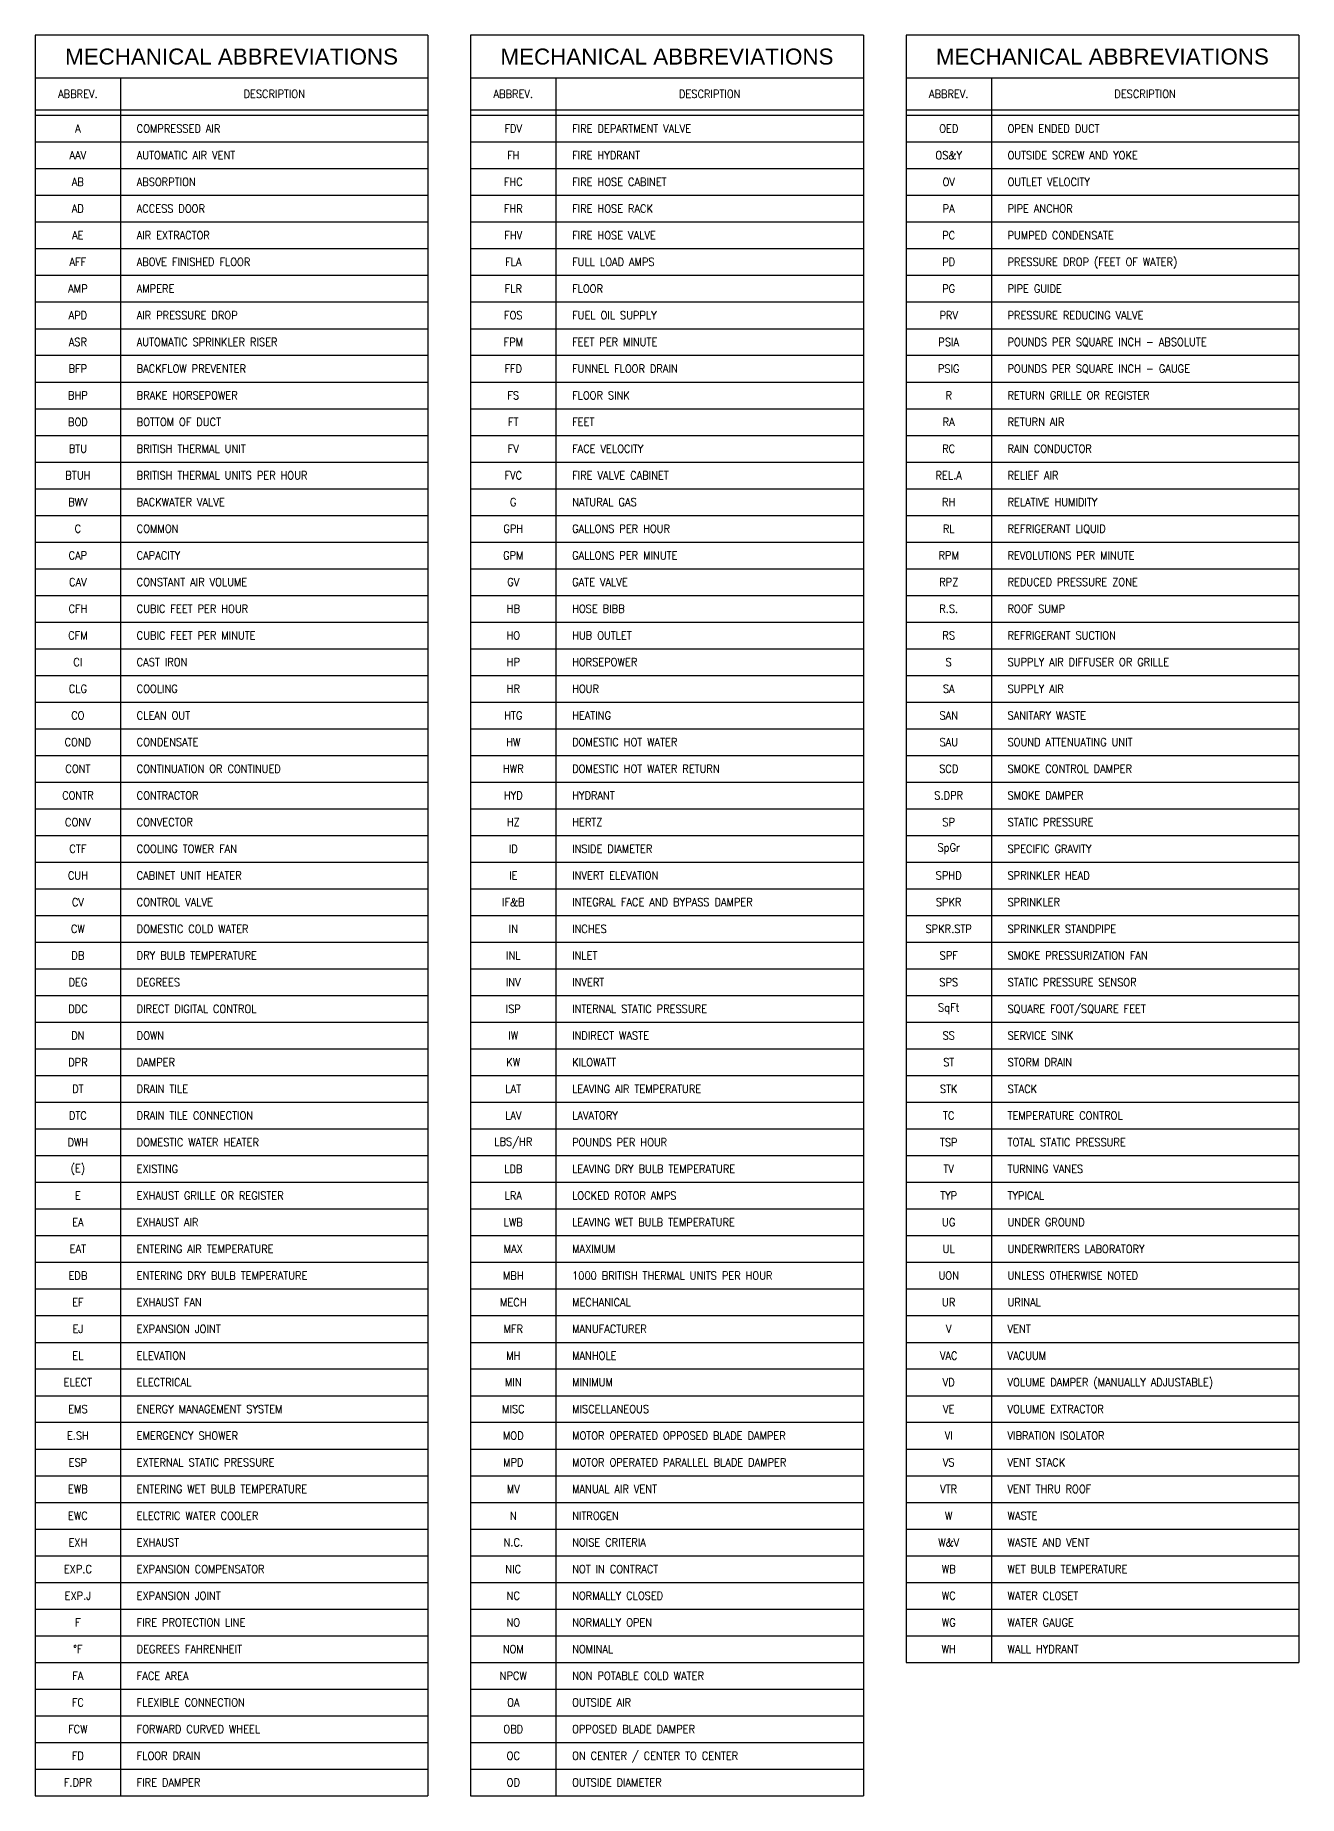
# Model space of a CAD drawing. Extents: x 1 to 31.1, y 1 to 21.7.
# Drawn here: x 0.98 to 15.78, y 1.03 to 21.66 of the extents above; entities that cross this region are included whole.
import ezdxf
from ezdxf.enums import TextEntityAlignment as Align

# ---------------------------------------------------------------- set-up
doc = ezdxf.new("R2010")
doc.units = 0
doc.header["$MEASUREMENT"] = 0
doc.layers.add('Schedules', color=2, linetype='CONTINUOUS')
doc.layers.add('TEXT', color=1, linetype='CONTINUOUS')
doc.styles.add('ARIAL', font='ARIAL.TTF', dxfattribs={"height": 0.1875})
doc.styles.add('ROMANS', font='romans.shx', dxfattribs={"width": 0.9, "height": 0.09375})

msp = doc.modelspace()

# ---------------------------------------------------------------- linework, layer by layer
at = {"layer": 'Schedules'}
for p, q in [((5.583, 21.66), (0.983, 21.66)), ((0.983, 21.66), (0.983, 1.035)), ((5.583, 21.66), (5.583, 1.035)), ((10.683, 21.66), (6.083, 21.66)), ((6.083, 21.66), (6.083, 1.035)), ((10.683, 21.66), (10.683, 1.035)), ((11.183, 21.66), (11.183, 2.597)), ((15.783, 21.66), (11.183, 21.66)), ((15.783, 21.66), (15.783, 2.597)), ((6.083, 20.41), (10.683, 20.41)), ((11.183, 20.41), (15.783, 20.41)), ((0.983, 20.097), (5.583, 20.097)), ((11.183, 20.097), (15.783, 20.097)), ((0.983, 19.785), (5.583, 19.785)), ((11.183, 19.785), (15.783, 19.785)), ((0.983, 19.472), (5.583, 19.472)), ((6.083, 19.472), (10.683, 19.472)), ((11.183, 19.472), (15.783, 19.472)), ((0.983, 19.16), (5.583, 19.16)), ((6.083, 19.16), (10.683, 19.16)), ((0.983, 18.847), (5.583, 18.847)), ((6.083, 18.847), (10.683, 18.847)), ((11.183, 18.847), (15.783, 18.847)), ((0.983, 18.535), (5.583, 18.535)), ((6.083, 18.535), (10.683, 18.535)), ((11.183, 18.535), (15.783, 18.535)), ((0.983, 18.222), (5.583, 18.222)), ((6.083, 18.222), (10.683, 18.222)), ((11.183, 18.222), (15.783, 18.222)), ((0.983, 17.91), (5.583, 17.91)), ((6.083, 17.91), (10.683, 17.91)), ((11.183, 17.91), (15.783, 17.91)), ((0.983, 17.597), (5.583, 17.597)), ((6.083, 17.597), (10.683, 17.597)), ((11.183, 17.597), (15.783, 17.597)), ((0.983, 17.285), (5.583, 17.285)), ((6.083, 17.285), (10.683, 17.285)), ((11.183, 17.285), (15.783, 17.285)), ((0.983, 16.972), (5.583, 16.972)), ((6.083, 16.972), (10.683, 16.972)), ((11.183, 16.972), (15.783, 16.972)), ((0.983, 16.66), (5.583, 16.66)), ((6.083, 16.66), (10.683, 16.66)), ((11.183, 16.66), (15.783, 16.66)), ((0.983, 16.347), (5.583, 16.347)), ((6.083, 16.347), (10.683, 16.347)), ((11.183, 16.347), (15.783, 16.347)), ((0.983, 16.035), (5.583, 16.035)), ((6.083, 16.035), (10.683, 16.035)), ((11.183, 16.035), (15.783, 16.035)), ((0.983, 15.722), (5.583, 15.722)), ((6.083, 15.722), (10.683, 15.722)), ((11.183, 15.722), (15.783, 15.722)), ((0.983, 15.41), (5.583, 15.41)), ((6.083, 15.41), (10.683, 15.41)), ((11.183, 15.41), (15.783, 15.41)), ((0.983, 15.097), (5.583, 15.097)), ((6.083, 15.097), (10.683, 15.097)), ((11.183, 15.097), (15.783, 15.097)), ((0.983, 14.785), (5.583, 14.785)), ((6.083, 14.785), (10.683, 14.785)), ((11.183, 14.785), (15.783, 14.785)), ((0.983, 14.472), (5.583, 14.472)), ((6.083, 14.472), (10.683, 14.472)), ((11.183, 14.472), (15.783, 14.472)), ((0.983, 14.16), (5.583, 14.16)), ((6.083, 14.16), (10.683, 14.16)), ((11.183, 14.16), (15.783, 14.16)), ((0.983, 13.847), (5.583, 13.847)), ((6.083, 13.847), (10.683, 13.847)), ((11.183, 13.847), (15.783, 13.847)), ((0.983, 13.535), (5.583, 13.535)), ((6.083, 13.535), (10.683, 13.535)), ((11.183, 13.535), (15.783, 13.535)), ((0.983, 13.222), (5.583, 13.222)), ((6.083, 13.222), (10.683, 13.222)), ((11.183, 13.222), (15.783, 13.222)), ((0.983, 12.91), (5.583, 12.91)), ((6.083, 12.91), (10.683, 12.91)), ((11.183, 12.91), (15.783, 12.91)), ((0.983, 12.597), (5.583, 12.597)), ((6.083, 12.597), (10.683, 12.597)), ((11.183, 12.597), (15.783, 12.597)), ((0.983, 12.285), (5.583, 12.285)), ((6.083, 12.285), (10.683, 12.285)), ((11.183, 12.285), (15.783, 12.285)), ((0.983, 11.972), (5.583, 11.972)), ((6.083, 11.972), (10.683, 11.972)), ((11.183, 11.972), (15.783, 11.972)), ((0.983, 11.66), (5.583, 11.66)), ((6.083, 11.66), (10.683, 11.66)), ((11.183, 11.66), (15.783, 11.66)), ((0.983, 11.347), (5.583, 11.347)), ((6.083, 11.347), (10.683, 11.347)), ((11.183, 11.347), (15.783, 11.347)), ((0.983, 11.035), (5.583, 11.035)), ((6.083, 11.035), (10.683, 11.035)), ((11.183, 11.035), (15.783, 11.035)), ((0.983, 10.722), (5.583, 10.722)), ((6.083, 10.722), (10.683, 10.722)), ((11.183, 10.722), (15.783, 10.722)), ((0.983, 10.41), (5.583, 10.41)), ((6.083, 10.41), (10.683, 10.41)), ((11.183, 10.41), (15.783, 10.41)), ((0.983, 10.097), (5.583, 10.097)), ((6.083, 10.097), (10.683, 10.097)), ((11.183, 10.097), (15.783, 10.097)), ((0.983, 9.785), (5.583, 9.785)), ((6.083, 9.785), (10.683, 9.785)), ((11.183, 9.785), (15.783, 9.785)), ((0.983, 9.472), (5.583, 9.472)), ((6.083, 9.472), (10.683, 9.472)), ((11.183, 9.472), (15.783, 9.472)), ((0.983, 9.16), (5.583, 9.16)), ((6.083, 9.16), (10.683, 9.16)), ((11.183, 9.16), (15.783, 9.16)), ((0.983, 8.847), (5.583, 8.847)), ((6.083, 8.847), (10.683, 8.847)), ((11.183, 8.847), (15.783, 8.847)), ((0.983, 8.535), (5.583, 8.535)), ((6.083, 8.535), (10.683, 8.535)), ((11.183, 8.535), (15.783, 8.535)), ((0.983, 8.222), (5.583, 8.222)), ((6.083, 8.222), (10.683, 8.222)), ((11.183, 8.222), (15.783, 8.222)), ((0.983, 7.91), (5.583, 7.91)), ((6.083, 7.91), (10.683, 7.91)), ((11.183, 7.91), (15.783, 7.91)), ((0.983, 7.597), (5.583, 7.597)), ((6.083, 7.597), (10.683, 7.597)), ((11.183, 7.597), (15.783, 7.597)), ((0.983, 7.285), (5.583, 7.285)), ((6.083, 7.285), (10.683, 7.285)), ((11.183, 7.285), (15.783, 7.285)), ((0.983, 6.972), (5.583, 6.972)), ((6.083, 6.972), (10.683, 6.972)), ((11.183, 6.972), (15.783, 6.972)), ((0.983, 6.66), (5.583, 6.66)), ((6.083, 6.66), (10.683, 6.66)), ((11.183, 6.66), (15.783, 6.66)), ((0.983, 6.347), (5.583, 6.347)), ((6.083, 6.347), (10.683, 6.347)), ((11.183, 6.347), (15.783, 6.347)), ((0.983, 6.035), (5.583, 6.035)), ((6.083, 6.035), (10.683, 6.035)), ((11.183, 6.035), (15.783, 6.035)), ((0.983, 5.722), (5.583, 5.722)), ((6.083, 5.722), (10.683, 5.722)), ((11.183, 5.722), (15.783, 5.722)), ((0.983, 5.41), (5.583, 5.41)), ((6.083, 5.41), (10.683, 5.41)), ((11.183, 5.41), (15.783, 5.41)), ((0.983, 5.097), (5.583, 5.097)), ((6.083, 5.097), (10.683, 5.097)), ((11.183, 5.097), (15.783, 5.097)), ((0.983, 4.785), (5.583, 4.785)), ((6.083, 4.785), (10.683, 4.785)), ((11.183, 4.785), (15.783, 4.785)), ((0.983, 4.472), (5.583, 4.472)), ((6.083, 4.472), (10.683, 4.472)), ((11.183, 4.472), (15.783, 4.472)), ((0.983, 4.16), (5.583, 4.16)), ((6.083, 4.16), (10.683, 4.16)), ((11.183, 4.16), (15.783, 4.16)), ((0.983, 3.847), (5.583, 3.847)), ((6.083, 3.847), (10.683, 3.847)), ((11.183, 3.847), (15.783, 3.847)), ((0.983, 3.535), (5.583, 3.535)), ((6.083, 3.535), (10.683, 3.535)), ((11.183, 3.535), (15.783, 3.535)), ((0.983, 3.222), (5.583, 3.222)), ((6.083, 3.222), (10.683, 3.222)), ((11.183, 3.222), (15.783, 3.222)), ((0.983, 2.91), (5.583, 2.91)), ((6.083, 2.91), (10.683, 2.91)), ((11.183, 2.91), (15.783, 2.91)), ((0.983, 2.597), (5.583, 2.597)), ((6.083, 2.597), (10.683, 2.597)), ((11.183, 2.597), (15.783, 2.597)), ((0.983, 2.285), (5.583, 2.285)), ((6.083, 2.285), (10.683, 2.285)), ((0.983, 1.972), (5.583, 1.972)), ((6.083, 1.972), (10.683, 1.972)), ((0.983, 1.66), (5.583, 1.66)), ((6.083, 1.66), (10.683, 1.66)), ((0.983, 1.347), (5.583, 1.347)), ((6.083, 1.347), (10.683, 1.347)), ((0.983, 1.035), (5.583, 1.035)), ((6.083, 1.035), (10.683, 1.035)), ((6.083, 1.035), (10.683, 1.035))]:
    msp.add_line(p, q, dxfattribs=at)
for points in [[(0.983, 21.16), (5.583, 21.16)], [(1.983, 21.16), (1.983, 1.035)], [(1.983, 21.16), (1.983, 1.035)], [(6.083, 21.16), (10.683, 21.16)], [(7.083, 21.16), (7.083, 1.035)], [(7.083, 21.16), (7.083, 1.035)], [(11.183, 21.16), (15.783, 21.16)], [(12.183, 21.16), (12.183, 2.597)], [(12.183, 21.16), (12.183, 2.597)], [(0.983, 20.785), (5.583, 20.785)], [(0.983, 20.723), (5.583, 20.723)], [(6.083, 20.785), (10.683, 20.785)], [(6.083, 20.723), (10.683, 20.723)], [(11.183, 20.785), (15.783, 20.785)], [(11.183, 20.723), (15.783, 20.723)], [(0.983, 20.41), (5.583, 20.41)], [(6.083, 20.097), (10.683, 20.097)], [(6.083, 19.785), (10.683, 19.785)], [(11.183, 19.16), (15.783, 19.16)], [(0.983, 12.597), (5.583, 12.597)], [(6.083, 11.972), (10.683, 11.972)], [(11.183, 11.347), (15.783, 11.347)]]:
    msp.add_lwpolyline(points, dxfattribs=at)

# ---------------------------------------------------------------- texts
at = {"layer": 'TEXT', "style": 'ARIAL'}
for p in [(3.283, 21.41), (8.383, 21.41), (13.483, 21.41)]:
    msp.add_text('MECHANICAL ABBREVIATIONS', height=0.1875, dxfattribs=at).set_placement(p, align=Align.MIDDLE)
at = {"layer": 'TEXT', "style": 'ROMANS', "width": 0.9}
for s, height, p in [('ABBREV.', 0.0938, (1.483, 20.972)), ('DESCRIPTION', 0.09375, (3.783, 20.972)), ('ABBREV.', 0.0938, (6.583, 20.972)), ('DESCRIPTION', 0.09375, (8.883, 20.972)), ('ABBREV.', 0.0938, (11.683, 20.972)), ('DESCRIPTION', 0.09375, (13.983, 20.972)), ('A', 0.0938, (1.483, 20.566)), ('FDV', 0.0938, (6.583, 20.566)), ('OED', 0.0938, (11.683, 20.566)), ('AAV', 0.0938, (1.483, 20.254)), ('FH', 0.0938, (6.583, 20.254)), ('OS&Y', 0.0938, (11.683, 20.254)), ('AB', 0.0938, (1.483, 19.941)), ('FHC', 0.0938, (6.583, 19.941)), ('OV', 0.0938, (11.683, 19.941)), ('AD', 0.0938, (1.483, 19.629)), ('FHR', 0.0938, (6.583, 19.629)), ('PA', 0.0938, (11.683, 19.629)), ('AE', 0.0938, (1.483, 19.316)), ('FHV', 0.0938, (6.583, 19.316)), ('PC', 0.0938, (11.683, 19.316)), ('AFF', 0.0938, (1.483, 19.004)), ('FLA', 0.0938, (6.583, 19.004)), ('PD', 0.0938, (11.683, 19.004)), ('AMP', 0.0938, (1.483, 18.691)), ('FLR', 0.0938, (6.583, 18.691)), ('PG', 0.0938, (11.683, 18.691)), ('APD', 0.0938, (1.483, 18.379)), ('FOS', 0.0938, (6.583, 18.379)), ('PRV', 0.0938, (11.683, 18.379)), ('ASR', 0.0938, (1.483, 18.066)), ('FPM', 0.0938, (6.583, 18.066)), ('PSIA', 0.0938, (11.683, 18.066)), ('BFP', 0.0938, (1.483, 17.754)), ('FFD', 0.0938, (6.583, 17.754)), ('PSIG', 0.0938, (11.683, 17.754)), ('BHP', 0.0938, (1.483, 17.441)), ('FS', 0.0938, (6.583, 17.441)), ('R', 0.0938, (11.683, 17.441)), ('BOD', 0.0938, (1.483, 17.129)), ('FT', 0.0938, (6.583, 17.129)), ('RA', 0.0938, (11.683, 17.129)), ('BTU', 0.0938, (1.483, 16.816)), ('FV', 0.0938, (6.583, 16.816)), ('RC', 0.0938, (11.683, 16.816)), ('BTUH', 0.0938, (1.483, 16.504)), ('FVC', 0.0938, (6.583, 16.504)), ('REL.A', 0.0938, (11.683, 16.504)), ('BWV', 0.0938, (1.483, 16.191)), ('G', 0.0938, (6.583, 16.191)), ('RH', 0.0938, (11.683, 16.191)), ('C', 0.0938, (1.483, 15.879)), ('GPH', 0.0938, (6.583, 15.879)), ('RL', 0.0938, (11.683, 15.879)), ('CAP', 0.0938, (1.483, 15.566)), ('GPM', 0.0938, (6.583, 15.566)), ('RPM', 0.0938, (11.683, 15.566)), ('CAV', 0.0938, (1.483, 15.254)), ('GV', 0.0938, (6.583, 15.254)), ('RPZ', 0.0938, (11.683, 15.254)), ('CFH', 0.0938, (1.483, 14.941)), ('HB', 0.0938, (6.583, 14.941)), ('R.S.', 0.0938, (11.683, 14.941)), ('CFM', 0.0938, (1.483, 14.629)), ('HO', 0.0938, (6.583, 14.629)), ('RS', 0.0938, (11.683, 14.629)), ('CI', 0.0938, (1.483, 14.316)), ('HP', 0.0938, (6.583, 14.316)), ('S', 0.0938, (11.683, 14.316)), ('CLG', 0.0938, (1.483, 14.004)), ('HR', 0.0938, (6.583, 14.004)), ('SA', 0.0938, (11.683, 14.004)), ('CO', 0.0938, (1.483, 13.691)), ('HTG', 0.0938, (6.583, 13.691)), ('SAN', 0.0938, (11.683, 13.691)), ('COND', 0.0938, (1.483, 13.379)), ('HW', 0.0938, (6.583, 13.379)), ('SAU', 0.0938, (11.683, 13.379)), ('CONT', 0.0938, (1.483, 13.066)), ('HWR', 0.0938, (6.583, 13.066)), ('SCD', 0.0938, (11.683, 13.066)), ('CONTR', 0.0938, (1.483, 12.754)), ('HYD', 0.0938, (6.583, 12.754)), ('S.DPR', 0.0938, (11.683, 12.754)), ('CONV', 0.0938, (1.483, 12.441)), ('HZ', 0.0938, (6.583, 12.441)), ('SP', 0.0938, (11.683, 12.441)), ('CTF', 0.0938, (1.483, 12.129)), ('ID', 0.0938, (6.583, 12.129)), ('SpGr', 0.0938, (11.683, 12.129)), ('CUH', 0.0938, (1.483, 11.816)), ('IE', 0.0938, (6.583, 11.816)), ('SPHD', 0.0938, (11.683, 11.816)), ('CV', 0.0938, (1.483, 11.504)), ('IF&B', 0.0938, (6.583, 11.504)), ('SPKR', 0.0938, (11.683, 11.504)), ('CW', 0.0938, (1.483, 11.191)), ('IN', 0.0938, (6.583, 11.191)), ('SPKR.STP', 0.0938, (11.683, 11.191)), ('DB', 0.0938, (1.483, 10.879)), ('INL', 0.0938, (6.583, 10.879)), ('SPF', 0.0938, (11.683, 10.879)), ('DEG', 0.0938, (1.483, 10.566)), ('INV', 0.0938, (6.583, 10.566)), ('SPS', 0.0938, (11.683, 10.566)), ('SqFt', 0.0938, (11.683, 10.254)), ('DDC', 0.0938, (1.483, 10.254)), ('ISP', 0.0938, (6.583, 10.254)), ('DN', 0.0938, (1.483, 9.941)), ('IW', 0.0938, (6.583, 9.941)), ('SS', 0.0938, (11.683, 9.941)), ('DPR', 0.0938, (1.483, 9.629)), ('KW', 0.0938, (6.583, 9.629)), ('ST', 0.0938, (11.683, 9.629)), ('DT', 0.0938, (1.483, 9.316)), ('LAT', 0.0938, (6.583, 9.316)), ('STK', 0.0938, (11.683, 9.316)), ('DTC', 0.0938, (1.483, 9.004)), ('LAV', 0.0938, (6.583, 9.004)), ('TC', 0.0938, (11.683, 9.004)), ('DWH', 0.0938, (1.483, 8.691)), ('LBS/HR', 0.0938, (6.583, 8.691)), ('TSP', 0.0938, (11.683, 8.691)), ('(E)', 0.0938, (1.483, 8.379)), ('LDB', 0.0938, (6.583, 8.379)), ('TV', 0.0938, (11.683, 8.379)), ('E', 0.0938, (1.483, 8.066)), ('LRA', 0.0938, (6.583, 8.066)), ('TYP', 0.0938, (11.683, 8.066)), ('EA', 0.0938, (1.483, 7.754)), ('LWB', 0.0938, (6.583, 7.754)), ('UG', 0.0938, (11.683, 7.754)), ('EAT', 0.0938, (1.483, 7.441)), ('MAX', 0.0938, (6.583, 7.441)), ('UL', 0.0938, (11.683, 7.441)), ('EDB', 0.0938, (1.483, 7.129)), ('MBH', 0.0938, (6.583, 7.129)), ('UON', 0.0938, (11.683, 7.129)), ('EF', 0.0938, (1.483, 6.816)), ('MECH', 0.0938, (6.583, 6.816)), ('UR', 0.0938, (11.683, 6.816)), ('EJ', 0.0938, (1.483, 6.504)), ('MFR', 0.0938, (6.583, 6.504)), ('V', 0.0938, (11.683, 6.504)), ('EL', 0.0938, (1.483, 6.191)), ('MH', 0.0938, (6.583, 6.191)), ('VAC', 0.0938, (11.683, 6.191)), ('ELECT', 0.0938, (1.483, 5.879)), ('MIN', 0.0938, (6.583, 5.879)), ('VD', 0.0938, (11.683, 5.879)), ('EMS', 0.0938, (1.483, 5.566)), ('MISC', 0.0938, (6.583, 5.566)), ('VE', 0.0938, (11.683, 5.566)), ('E.SH', 0.0938, (1.483, 5.254)), ('MOD', 0.0938, (6.583, 5.254)), ('VI', 0.0938, (11.683, 5.254)), ('ESP', 0.0938, (1.483, 4.941)), ('MPD', 0.0938, (6.583, 4.941)), ('VS', 0.0938, (11.683, 4.941)), ('EWB', 0.0938, (1.483, 4.629)), ('MV', 0.0938, (6.583, 4.629)), ('VTR', 0.0938, (11.683, 4.629)), ('EWC', 0.0938, (1.483, 4.316)), ('N', 0.0938, (6.583, 4.316)), ('W', 0.0938, (11.683, 4.316)), ('EXH', 0.0938, (1.483, 4.004)), ('N.C.', 0.0938, (6.583, 4.004)), ('W&V', 0.0938, (11.683, 4.004)), ('EXP.C', 0.0938, (1.483, 3.691)), ('NIC', 0.0938, (6.583, 3.691)), ('WB', 0.0938, (11.683, 3.691)), ('EXP.J', 0.0938, (1.483, 3.379)), ('NC', 0.0938, (6.583, 3.379)), ('WC', 0.0938, (11.683, 3.379)), ('F', 0.0938, (1.483, 3.066)), ('NO', 0.0938, (6.583, 3.066)), ('WG', 0.0938, (11.683, 3.066)), ('%%DF', 0.0938, (1.483, 2.754)), ('NOM', 0.0938, (6.583, 2.754)), ('WH', 0.0938, (11.683, 2.754)), ('FA', 0.0938, (1.483, 2.441)), ('NPCW', 0.0938, (6.583, 2.441)), ('FC', 0.0938, (1.483, 2.129)), ('OA', 0.0938, (6.583, 2.129)), ('FCW', 0.0938, (1.483, 1.816)), ('OBD', 0.0938, (6.583, 1.816)), ('FD', 0.0938, (1.483, 1.504)), ('OC', 0.0938, (6.583, 1.504)), ('F.DPR', 0.0938, (1.483, 1.191)), ('OD', 0.0938, (6.583, 1.191))]:
    msp.add_text(s, height=height, dxfattribs=at).set_placement(p, align=Align.MIDDLE)
for s, height, p in [('COMPRESSED AIR', 0.09375, (2.172, 20.566)), ('FIRE DEPARTMENT VALVE', 0.09375, (7.272, 20.566)), ('OPEN ENDED DUCT', 0.09375, (12.372, 20.566)), ('AUTOMATIC AIR VENT', 0.09375, (2.172, 20.254)), ('FIRE HYDRANT', 0.09375, (7.272, 20.254)), ('OUTSIDE SCREW AND YOKE', 0.09375, (12.372, 20.254)), ('ABSORPTION', 0.0938, (2.172, 19.941)), ('FIRE HOSE CABINET', 0.09375, (7.272, 19.941)), ('OUTLET VELOCITY', 0.09375, (12.372, 19.941)), ('ACCESS DOOR', 0.09375, (2.172, 19.629)), ('FIRE HOSE RACK', 0.09375, (7.272, 19.629)), ('PIPE ANCHOR', 0.09375, (12.372, 19.629)), ('AIR EXTRACTOR', 0.09375, (2.172, 19.316)), ('FIRE HOSE VALVE', 0.09375, (7.272, 19.316)), ('PUMPED CONDENSATE', 0.09375, (12.372, 19.316)), ('ABOVE FINISHED FLOOR', 0.09375, (2.172, 19.004)), ('FULL LOAD AMPS', 0.09375, (7.272, 19.004)), ('PRESSURE DROP (FEET OF WATER)', 0.09375, (12.372, 19.004)), ('AMPERE', 0.0938, (2.172, 18.691)), ('FLOOR', 0.0938, (7.272, 18.691)), ('PIPE GUIDE', 0.0938, (12.372, 18.691)), ('AIR PRESSURE DROP', 0.09375, (2.172, 18.379)), ('FUEL OIL SUPPLY', 0.09375, (7.272, 18.379)), ('PRESSURE REDUCING VALVE', 0.09375, (12.372, 18.379)), ('AUTOMATIC SPRINKLER RISER', 0.09375, (2.172, 18.066)), ('FEET PER MINUTE', 0.09375, (7.272, 18.066)), ('POUNDS PER SQUARE INCH - ABSOLUTE', 0.09375, (12.372, 18.066)), ('BACKFLOW PREVENTER', 0.09375, (2.172, 17.754)), ('FUNNEL FLOOR DRAIN', 0.09375, (7.272, 17.754)), ('POUNDS PER SQUARE INCH - GAUGE', 0.09375, (12.372, 17.754)), ('BRAKE HORSEPOWER', 0.09375, (2.172, 17.441)), ('FLOOR SINK', 0.0938, (7.272, 17.441)), ('RETURN GRILLE OR REGISTER', 0.09375, (12.372, 17.441)), ('BOTTOM OF DUCT', 0.09375, (2.172, 17.129)), ('FEET', 0.0938, (7.272, 17.129)), ('RETURN AIR', 0.0938, (12.372, 17.129)), ('BRITISH THERMAL UNIT', 0.09375, (2.172, 16.816)), ('FACE VELOCITY', 0.09375, (7.272, 16.816)), ('RAIN CONDUCTOR', 0.09375, (12.372, 16.816)), ('BRITISH THERMAL UNITS PER HOUR', 0.09375, (2.172, 16.504)), ('FIRE VALVE CABINET', 0.09375, (7.272, 16.504)), ('RELIEF AIR', 0.0938, (12.372, 16.504)), ('BACKWATER VALVE', 0.09375, (2.172, 16.191)), ('NATURAL GAS', 0.09375, (7.272, 16.191)), ('RELATIVE HUMIDITY', 0.09375, (12.372, 16.191)), ('COMMON', 0.0938, (2.172, 15.879)), ('GALLONS PER HOUR', 0.09375, (7.272, 15.879)), ('REFRIGERANT LIQUID', 0.09375, (12.372, 15.879)), ('CAPACITY', 0.0938, (2.172, 15.566)), ('GALLONS PER MINUTE', 0.09375, (7.272, 15.566)), ('REVOLUTIONS PER MINUTE', 0.09375, (12.372, 15.566)), ('CONSTANT AIR VOLUME', 0.09375, (2.172, 15.254)), ('GATE VALVE', 0.0938, (7.272, 15.254)), ('REDUCED PRESSURE ZONE', 0.09375, (12.372, 15.254)), ('CUBIC FEET PER HOUR', 0.09375, (2.172, 14.941)), ('HOSE BIBB', 0.0938, (7.272, 14.941)), ('ROOF SUMP', 0.0938, (12.372, 14.941)), ('CUBIC FEET PER MINUTE', 0.09375, (2.172, 14.629)), ('HUB OUTLET', 0.0938, (7.272, 14.629)), ('REFRIGERANT SUCTION', 0.09375, (12.372, 14.629)), ('CAST IRON', 0.0938, (2.172, 14.316)), ('HORSEPOWER', 0.0938, (7.272, 14.316)), ('SUPPLY AIR DIFFUSER OR GRILLE', 0.09375, (12.372, 14.316)), ('COOLING', 0.0938, (2.172, 14.004)), ('HOUR', 0.0938, (7.272, 14.004)), ('SUPPLY AIR', 0.0938, (12.372, 14.004)), ('CLEAN OUT', 0.0938, (2.172, 13.691)), ('HEATING', 0.0938, (7.272, 13.691)), ('SANITARY WASTE', 0.09375, (12.372, 13.691)), ('CONDENSATE', 0.0938, (2.172, 13.379)), ('DOMESTIC HOT WATER', 0.09375, (7.272, 13.379)), ('SOUND ATTENUATING UNIT', 0.09375, (12.372, 13.379)), ('CONTINUATION OR CONTINUED', 0.09375, (2.172, 13.066)), ('DOMESTIC HOT WATER RETURN', 0.09375, (7.272, 13.066)), ('SMOKE CONTROL DAMPER', 0.09375, (12.372, 13.066)), ('CONTRACTOR', 0.0938, (2.172, 12.754)), ('HYDRANT', 0.0938, (7.272, 12.754)), ('SMOKE DAMPER', 0.09375, (12.372, 12.754)), ('CONVECTOR', 0.0938, (2.172, 12.441)), ('HERTZ', 0.0938, (7.272, 12.441)), ('STATIC PRESSURE', 0.09375, (12.372, 12.441)), ('COOLING TOWER FAN', 0.09375, (2.172, 12.129)), ('INSIDE DIAMETER', 0.09375, (7.272, 12.129)), ('SPECIFIC GRAVITY', 0.09375, (12.372, 12.129)), ('CABINET UNIT HEATER', 0.09375, (2.172, 11.816)), ('INVERT ELEVATION', 0.09375, (7.272, 11.816)), ('SPRINKLER HEAD', 0.09375, (12.372, 11.816)), ('CONTROL VALVE', 0.09375, (2.172, 11.504)), ('INTEGRAL FACE AND BYPASS DAMPER', 0.09375, (7.272, 11.504)), ('SPRINKLER', 0.0938, (12.372, 11.504)), ('DOMESTIC COLD WATER', 0.09375, (2.172, 11.191)), ('INCHES', 0.0938, (7.272, 11.191)), ('SPRINKLER STANDPIPE', 0.09375, (12.372, 11.191)), ('DRY BULB TEMPERATURE', 0.09375, (2.172, 10.879)), ('INLET', 0.0938, (7.272, 10.879)), ('SMOKE PRESSURIZATION FAN', 0.09375, (12.372, 10.879)), ('DEGREES', 0.0938, (2.172, 10.566)), ('INVERT', 0.0938, (7.272, 10.566)), ('STATIC PRESSURE SENSOR', 0.09375, (12.372, 10.566)), ('SQUARE FOOT/SQUARE FEET', 0.09375, (12.372, 10.254)), ('DIRECT DIGITAL CONTROL', 0.09375, (2.172, 10.254)), ('INTERNAL STATIC PRESSURE', 0.09375, (7.272, 10.254)), ('DOWN', 0.0938, (2.172, 9.941)), ('INDIRECT WASTE', 0.09375, (7.272, 9.941)), ('SERVICE SINK', 0.09375, (12.372, 9.941)), ('DAMPER', 0.0938, (2.172, 9.629)), ('KILOWATT', 0.0938, (7.272, 9.629)), ('STORM DRAIN', 0.09375, (12.372, 9.629)), ('DRAIN TILE', 0.0938, (2.172, 9.316)), ('LEAVING AIR TEMPERATURE', 0.09375, (7.272, 9.316)), ('STACK', 0.0938, (12.372, 9.316)), ('DRAIN TILE CONNECTION', 0.09375, (2.172, 9.004)), ('LAVATORY', 0.0938, (7.272, 9.004)), ('TEMPERATURE CONTROL', 0.09375, (12.372, 9.004)), ('DOMESTIC WATER HEATER', 0.09375, (2.172, 8.691)), ('POUNDS PER HOUR', 0.09375, (7.272, 8.691)), ('TOTAL STATIC PRESSURE', 0.09375, (12.372, 8.691)), ('EXISTING', 0.0938, (2.172, 8.379)), ('LEAVING DRY BULB TEMPERATURE', 0.09375, (7.272, 8.379)), ('TURNING VANES', 0.09375, (12.372, 8.379)), ('EXHAUST GRILLE OR REGISTER', 0.09375, (2.172, 8.066)), ('LOCKED ROTOR AMPS', 0.09375, (7.272, 8.066)), ('TYPICAL', 0.0938, (12.372, 8.066)), ('EXHAUST AIR', 0.09375, (2.172, 7.754)), ('LEAVING WET BULB TEMPERATURE', 0.09375, (7.272, 7.754)), ('UNDER GROUND', 0.09375, (12.372, 7.754)), ('ENTERING AIR TEMPERATURE', 0.09375, (2.172, 7.441)), ('MAXIMUM', 0.0938, (7.272, 7.441)), ('UNDERWRITERS LABORATORY', 0.09375, (12.372, 7.441)), ('ENTERING DRY BULB TEMPERATURE', 0.09375, (2.172, 7.129)), ('1000 BRITISH THERMAL UNITS PER HOUR', 0.09375, (7.272, 7.129)), ('UNLESS OTHERWISE NOTED', 0.09375, (12.372, 7.129)), ('EXHAUST FAN', 0.09375, (2.172, 6.816)), ('MECHANICAL', 0.0938, (7.272, 6.816)), ('URINAL', 0.0938, (12.372, 6.816)), ('EXPANSION JOINT', 0.09375, (2.172, 6.504)), ('MANUFACTURER', 0.09375, (7.272, 6.504)), ('VENT', 0.0938, (12.372, 6.504)), ('ELEVATION', 0.0938, (2.172, 6.191)), ('MANHOLE', 0.0938, (7.272, 6.191)), ('VACUUM', 0.0938, (12.372, 6.191)), ('ELECTRICAL', 0.0938, (2.172, 5.879)), ('MINIMUM', 0.0938, (7.272, 5.879)), ('VOLUME DAMPER (MANUALLY ADJUSTABLE)', 0.09375, (12.372, 5.879)), ('ENERGY MANAGEMENT SYSTEM', 0.09375, (2.172, 5.566)), ('MISCELLANEOUS', 0.09375, (7.272, 5.566)), ('VOLUME EXTRACTOR', 0.09375, (12.372, 5.566)), ('EMERGENCY SHOWER', 0.09375, (2.172, 5.254)), ('MOTOR OPERATED OPPOSED BLADE DAMPER', 0.09375, (7.272, 5.254)), ('VIBRATION ISOLATOR', 0.09375, (12.372, 5.254)), ('EXTERNAL STATIC PRESSURE', 0.09375, (2.172, 4.941)), ('MOTOR OPERATED PARALLEL BLADE DAMPER', 0.09375, (7.272, 4.941)), ('VENT STACK', 0.0938, (12.372, 4.941)), ('ENTERING WET BULB TEMPERATURE', 0.09375, (2.172, 4.629)), ('MANUAL AIR VENT', 0.09375, (7.272, 4.629)), ('VENT THRU ROOF', 0.09375, (12.372, 4.629)), ('ELECTRIC WATER COOLER', 0.09375, (2.172, 4.316)), ('NITROGEN', 0.0938, (7.272, 4.316)), ('WASTE', 0.0938, (12.372, 4.316)), ('EXHAUST', 0.0938, (2.172, 4.004)), ('NOISE CRITERIA', 0.09375, (7.272, 4.004)), ('WASTE AND VENT', 0.09375, (12.372, 4.004)), ('EXPANSION COMPENSATOR', 0.09375, (2.172, 3.691)), ('NOT IN CONTRACT', 0.09375, (7.272, 3.691)), ('WET BULB TEMPERATURE', 0.09375, (12.372, 3.691)), ('EXPANSION JOINT', 0.09375, (2.172, 3.379)), ('NORMALLY CLOSED', 0.09375, (7.272, 3.379)), ('WATER CLOSET', 0.09375, (12.372, 3.379)), ('FIRE PROTECTION LINE', 0.09375, (2.172, 3.066)), ('NORMALLY OPEN', 0.09375, (7.272, 3.066)), ('WATER GAUGE', 0.09375, (12.372, 3.066)), ('DEGREES FAHRENHEIT', 0.09375, (2.172, 2.754)), ('NOMINAL', 0.0938, (7.272, 2.754)), ('WALL HYDRANT', 0.09375, (12.372, 2.754)), ('FACE AREA', 0.0938, (2.172, 2.441)), ('NON POTABLE COLD WATER', 0.09375, (7.272, 2.441)), ('FLEXIBLE CONNECTION', 0.09375, (2.172, 2.129)), ('OUTSIDE AIR', 0.09375, (7.272, 2.129)), ('FORWARD CURVED WHEEL', 0.09375, (2.172, 1.816)), ('OPPOSED BLADE DAMPER', 0.09375, (7.272, 1.816)), ('FLOOR DRAIN', 0.09375, (2.172, 1.504)), ('ON CENTER / CENTER TO CENTER', 0.09375, (7.272, 1.504)), ('FIRE DAMPER', 0.09375, (2.172, 1.191)), ('OUTSIDE DIAMETER', 0.09375, (7.272, 1.191))]:
    msp.add_text(s, height=height, dxfattribs=at).set_placement(p, align=Align.MIDDLE_LEFT)

doc.saveas('drawing.dxf')
